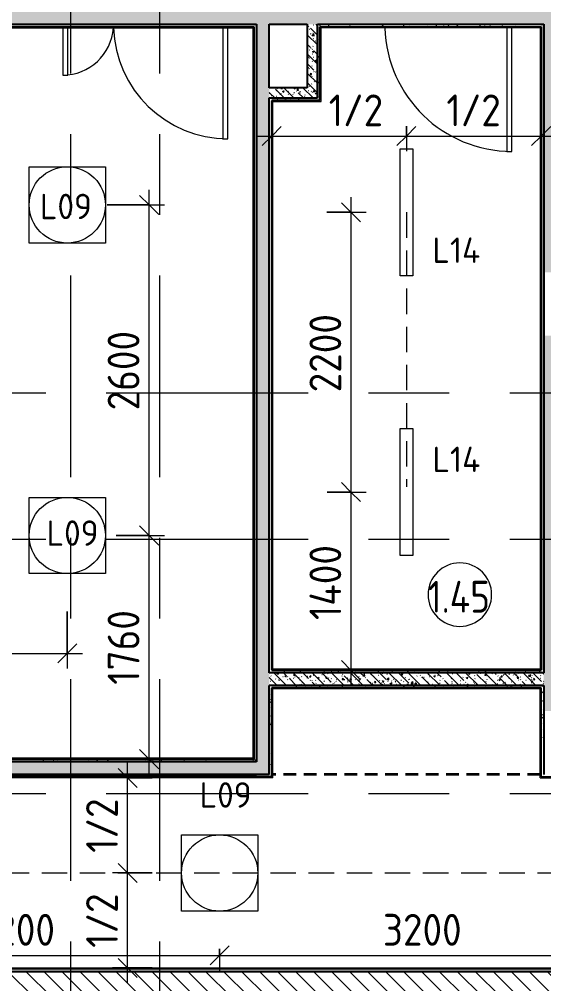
# Model space of a CAD drawing. Header units: millimetres. Extents: x 35802 to 233035, y -8553 to 29000.
# Drawn here: x 74453 to 78580, y 13504 to 21089 of the extents above; entities that cross this region are included whole.
import ezdxf

# ---------------------------------------------------------------- set-up
doc = ezdxf.new("R2010")
doc.units = ezdxf.units.MM
for name, pattern in [('200_ШТРИХ_ш1п0_6_', [160, 100, -60]), ('ADSK_Штрих_ш2 п1', [300, 200, -100]), ('Осевая', [3175, 635, -476.25, 1587.5, -476.25])]:
    doc.linetypes.add(name, pattern=pattern)
for name, color, linetype, lineweight in [('A-ANNO-DIMS', 7, 'Continuous', 9), ('A-ANNO-DIMS-100', 7, 'Continuous', 9), ('A-ANNO-NOTE', 7, 'Continuous', 9), ('A-AREA-1', 7, '200_ШТРИХ_ш1п0_6_', 35), ('A-AREA-IDEN', 7, 'Continuous', 9), ('A-DETL-1', 7, 'ADSK_Штрих_ш2 п1', 9), ('A-DOOR', 7, 'Continuous', 9), ('A-DOOR-1', 7, 'Continuous', 13), ('E-LITE-EQPM-IDEN', 7, 'Continuous', 9), ('I-WALL', 7, 'Continuous', 9), ('Оси-2', 7, 'Осевая', 9)]:
    doc.layers.add(name, color=color, linetype=linetype, lineweight=lineweight)
doc.layers.add('A-WALL-2', color=7, linetype='Continuous', lineweight=25, true_color=0x3c3c3c)
doc.layers.add('A-WALL-FNSH-2', color=7, linetype='Continuous', lineweight=13, true_color=0x3c3c3c)
doc.styles.add('GOST Common', font='GOST_Common.ttf', dxfattribs={"height": 200})
doc.styles.add('GOST Common_1', font='GOST_Common.ttf', dxfattribs={"width": 0.9, "height": 250})
doc.styles.add('ISOCPEUR', font='isocpeur.ttf', dxfattribs={"width": 0.9, "height": 250})
doc.dimstyles.new('ISO-2_5_0_9К_БОЛЬШОЙ', dxfattribs={"dimscale": 304.8, "dimtxt": 248.995294, "dimasz": 0.492126, "dimexe": 0.393701, "dimexo": 0.984252, "dimgap": 0, "dimtad": 1, "dimdec": 0, "dimrnd": 10, "dimzin": 0, "dimdsep": 46, "dimtxsty": 'ISOCPEUR', "dimblk1": 'OBLIQUE', "dimblk2": 'OBLIQUE', "dimsah": 1, "dimcen": 0.09, "dimdle": 0.393701, "dimazin": 0, "dimtfac": 1, "dimtdec": 4, "dimtix": 1, "dimtmove": 0, "dimatfit": 3, "dimfxl": 1, "dimtvp": 1, "dimtolj": 1, "dimtzin": 0, "dimarcsym": 2})
doc.dimstyles.new('ISO-2_5_0_9К_БОЛЬШОЙ_1', dxfattribs={"dimscale": 304.8, "dimtxt": 248.995294, "dimasz": 0.492126, "dimexe": 0.393701, "dimexo": 0.984252, "dimgap": 0, "dimtad": 1, "dimdec": 0, "dimrnd": 10, "dimzin": 0, "dimdsep": 46, "dimtxsty": 'ISOCPEUR', "dimblk1": 'OBLIQUE', "dimblk2": 'OBLIQUE', "dimsah": 1, "dimcen": 0.09, "dimdle": 0.393701, "dimazin": 0, "dimtfac": 1, "dimtdec": 4, "dimtix": 1, "dimtmove": 2, "dimatfit": 3, "dimfxl": 1, "dimtvp": 1, "dimtolj": 1, "dimtzin": 0, "dimarcsym": 2})
doc.dimstyles.new('ISO-2_5_0_9К_БОЛЬШОЙ_3', dxfattribs={"dimscale": 304.8, "dimtxt": 248.995294, "dimasz": 0.492126, "dimexe": 0.393701, "dimexo": 0.984252, "dimgap": 0, "dimtad": 1, "dimdec": 0, "dimrnd": 10, "dimzin": 0, "dimdsep": 46, "dimtxsty": 'ISOCPEUR', "dimblk1": 'OBLIQUE', "dimblk2": 'OBLIQUE', "dimsah": 1, "dimcen": 0.09, "dimdle": 0.393701, "dimazin": 0, "dimtfac": 1, "dimtdec": 4, "dimtix": 1, "dimtmove": 0, "dimatfit": 3, "dimfxl": 1, "dimtvp": 1, "dimtolj": 1, "dimtzin": 0, "dimarcsym": 2})
pattern_1 = [(135, (0, 0), (-75.43415, -75.43415), [106.68, -17.78, 3.556, -17.78]), (135, (0, 75.39), (-75.43415, -75.43415), []), (50, (0, 0), (127.52922, -11.15758), [13.335, -146.685]), (355, (0, 0), (-24.66966, 133.74002), [10.668, -117.348]), (100.451, (10.63, -0.93), (102.85973, 122.58178), [11.333, -124.663]), (46.184, (0, 35.56), (189.75516, -29.43036), [20.002, -220.027]), (96.636, (15.81, 33.1), (166.1822, 173.1996), [17, -186.995]), (351.184, (0, 35.56), (166.18393, 173.19757), [16.002, -176.022]), (21, (17.78, 26.67), (106.13027, -71.58603), [13.335, -146.685]), (326, (17.78, 26.67), (43.26188, 128.93175), [10.668, -117.348]), (71.451, (26.62, 20.7), (149.39198, 57.34505), [11.333, -124.663]), (37.5, (0, 0), (2.162228, 59.188357), [3.353, -112.573, 3.353, -115.773, -117.792]), (37.5, (0, 0), (2.162228, 59.188357), [-235.052, 3.353, -114.44]), (7.5, (0, 0), (46.773857, 70.12615), [3.353, -64.567, 3.353, -109.906, -44.894]), (7.5, (0, 0), (46.773857, 70.12615), [-181.178, 3.353, -41.542]), (327.5, (-39.65, 0), (94.91367, -4.010093), [3.353, -41.097, 3.353, -135.331, -184.023]), (327.5, (-39.65, 0), (94.91367, -4.010093), [-183.134, 3.353, -180.67]), (317.5, (-57.43, 0), (103.69057, 17.79882), [3.353, -54.432, 3.353, -88.748, -130.683]), (317.5, (-57.43, 0), (103.69057, 17.79882), [-149.885, 3.353, -127.33])]
pattern_2 = [(0, (0, 0), (121.92, 30.48), [10.058, -81.382, 10.058, -81.382, -487.68]), (0, (0, 0), (121.92, 30.48), [-182.88, 10.058, -172.822, 10.058, -81.382, -213.36]), (0, (0, 0), (121.92, 30.48), [-457.2, 10.058, -50.902, 10.058, -142.342]), (120, (45.72, 15.24), (-87.356454, 90.345817), [10.058, -81.382, 10.058, -81.382, -487.68]), (120, (45.72, 15.24), (-87.356454, 90.345817), [-182.88, 10.058, -172.822, 10.058, -81.382, -213.36]), (120, (45.72, 15.24), (-87.356454, 90.345817), [-457.2, 10.058, -50.902, 10.058, -142.342]), (240, (60.96, 76.2), (-34.563546, -120.825817), [10.058, -81.382, 10.058, -81.382, -487.68]), (240, (60.96, 76.2), (-34.563546, -120.825817), [-182.88, 10.058, -172.822, 10.058, -81.382, -213.36]), (240, (60.96, 76.2), (-34.563546, -120.825817), [-457.2, 10.058, -50.902, 10.058, -142.342])]

# ---------------------------------------------------------------- blocks, each defined once
blk = doc.blocks.new('110_Дверь_СКБ_2Ст - Д-10а_п__ СОШ_Дв_1450x2100h_Горячий цех 2-32185694-План расстановки осветительного оборудования 1 этажа в осях 12-23')
at = {"layer": 'A-DOOR'}
for centre, radius, start, end in [((-637.5, 50), 900, 1.78861, 90), ((662.5, 50), 400, 90, 175.96341)]:
    blk.add_arc(centre, radius, start, end, dxfattribs=at)
at = {"layer": 'A-DOOR-1'}
for p, q in [((-637.5, 950), (-637.5, 78)), ((-597.5, 950), (-637.5, 950)), ((-597.5, 78), (-597.5, 950)), ((662.5, 450), (622.5, 450)), ((622.5, 450), (622.5, 78)), ((662.5, 78), (662.5, 450))]:
    blk.add_line(p, q, dxfattribs=at)
blk = doc.blocks.new('110_Дверь_СКБ_1Ст_Внутренняя1 - Д-11п 1100x2100h_кладовые _все__ коридор _между помещениями блока столовой__ моечные _все_ 2-32102277-План расстановки осветительного оборудования 1 этажа в осях 12-23')
at = {"layer": 'A-DOOR'}
blk.add_arc((-487.5, 50), 1000, 1.60887, 90, dxfattribs=at)
at = {"layer": 'A-DOOR-1'}
for p, q in [((-487.5, 1050), (-487.5, 78)), ((-447.5, 1050), (-487.5, 1050)), ((-447.5, 78), (-447.5, 1050))]:
    blk.add_line(p, q, dxfattribs=at)
blk = doc.blocks.new('Марка_Помещения - Номер-25198446-План расстановки осветительного оборудования 1 этажа в осях 12-23')
at = {"layer": 'A-AREA-IDEN'}
for start, end in [(360, 180), (180, 360)]:
    blk.add_arc((0, 0), 2.5, start, end, dxfattribs=at)
blk = doc.blocks.new('DIMBLOCK69-План расстановки осветительного оборудования 1 этажа в осях 12-23')
at = {"layer": 'A-ANNO-DIMS-100'}
for p, q in [((76439.8, 19977.1), (76439.8, 20291)), ((77499.8, 20249.3), (77499.8, 20051)), ((77499.8, 20171), (77499.8, 20249.3)), ((76319.8, 20171), (77499.8, 20171)), ((76439.8, 20171), (76439.8, 19977.1))]:
    blk.add_line(p, q, dxfattribs=at)
at = {"layer": 'A-ANNO-DIMS-100', "lineweight": 20}
for p, q in [((76439.8, 20171), (76514.8, 20246)), ((77499.8, 20171), (77574.8, 20246)), ((76439.8, 20171), (76364.8, 20096)), ((77499.8, 20171), (77424.8, 20096))]:
    blk.add_line(p, q, dxfattribs=at)
at = {"layer": 'A-ANNO-DIMS-100', "color": 0, "insert": (76888.3, 20497.7), "char_height": 250, "width": 517.144, "attachment_point": 1, "line_spacing_factor": 1.149209, "style": 'ISOCPEUR'}
blk.add_mtext('1/2', dxfattribs=at)
blk = doc.blocks.new('_Oblique')
at = {"color": 0, "linetype": 'ByBlock', "lineweight": -2}
blk.add_line((-0.5, -0.5), (0.5, 0.5), dxfattribs=at)
blk = doc.blocks.new('DIMBLOCK70-План расстановки осветительного оборудования 1 этажа в осях 12-23')
at = {"layer": 'A-ANNO-DIMS-100'}
for p, q in [((78559.8, 19977.1), (78559.8, 20291)), ((77499.8, 20249.3), (77499.8, 20051)), ((77499.8, 20171), (77499.8, 20249.3)), ((77499.8, 20171), (78679.8, 20171)), ((78559.8, 20171), (78559.8, 19977.1))]:
    blk.add_line(p, q, dxfattribs=at)
at = {"layer": 'A-ANNO-DIMS-100', "lineweight": 20}
for p, q in [((77499.8, 20171), (77574.8, 20246)), ((78559.8, 20171), (78634.8, 20246)), ((77499.8, 20171), (77424.8, 20096)), ((78559.8, 20171), (78484.8, 20096))]:
    blk.add_line(p, q, dxfattribs=at)
at = {"layer": 'A-ANNO-DIMS-100', "color": 0, "insert": (77814.3, 20497.7), "char_height": 250, "width": 517.144, "attachment_point": 1, "line_spacing_factor": 1.149209, "style": 'ISOCPEUR'}
blk.add_mtext('1/2', dxfattribs=at)
blk = doc.blocks.new('DIMBLOCK124-План расстановки осветительного оборудования 1 этажа в осях 12-23')
at = {"layer": 'A-ANNO-DIMS-100'}
for p, q in [((72331, 16431.5), (72331, 15982.3)), ((72331, 16102.3), (72331, 16431.5)), ((74831, 16431.5), (74831, 15982.3)), ((74831, 16102.3), (74831, 16431.5)), ((72331, 16102.3), (74951, 16102.3))]:
    blk.add_line(p, q, dxfattribs=at)
at = {"layer": 'A-ANNO-DIMS-100', "lineweight": 20}
for p, q in [((72331, 16102.3), (72406, 16177.3)), ((74831, 16102.3), (74906, 16177.3)), ((72331, 16102.3), (72256, 16027.3)), ((74831, 16102.3), (74756, 16027.3))]:
    blk.add_line(p, q, dxfattribs=at)
at = {"layer": 'A-ANNO-DIMS-100', "color": 0, "insert": (73265, 16428.9), "char_height": 250, "width": 758.478, "attachment_point": 1, "line_spacing_factor": 1.149209, "style": 'ISOCPEUR'}
blk.add_mtext('2500', dxfattribs=at)
blk = doc.blocks.new('DIMBLOCK125-План расстановки осветительного оборудования 1 этажа в осях 12-23')
at = {"layer": 'A-ANNO-DIMS-100', "lineweight": 20}
for p, q in [((75475.5, 17029), (75400.5, 17104)), ((75475.5, 17029), (75550.5, 16954)), ((75475.5, 15270), (75400.5, 15345)), ((75475.5, 15270), (75550.5, 15195))]:
    blk.add_line(p, q, dxfattribs=at)
at = {"layer": 'A-ANNO-DIMS-100'}
for p, q in [((75216.7, 17029), (75595.5, 17029)), ((75475.5, 17029), (75216.7, 17029)), ((75475.5, 15150), (75475.5, 17029)), ((75669.4, 15270), (75355.5, 15270)), ((75475.5, 15270), (75669.4, 15270))]:
    blk.add_line(p, q, dxfattribs=at)
at = {"layer": 'A-ANNO-DIMS-100', "color": 0, "insert": (75148.9, 15855), "char_height": 250, "width": 706.764, "attachment_point": 1, "rotation": 90, "line_spacing_factor": 1.149209, "style": 'ISOCPEUR'}
blk.add_mtext('1760', dxfattribs=at)
blk = doc.blocks.new('DIMBLOCK126-План расстановки осветительного оборудования 1 этажа в осях 12-23')
at = {"layer": 'A-ANNO-DIMS-100'}
for p, q in [((75475.5, 17029), (75475.5, 19749)), ((75144.9, 19629), (75595.5, 19629)), ((75475.5, 19629), (75144.9, 19629)), ((75216.7, 17029), (75595.5, 17029)), ((75475.5, 17029), (75216.7, 17029))]:
    blk.add_line(p, q, dxfattribs=at)
at = {"layer": 'A-ANNO-DIMS-100', "lineweight": 20}
for p, q in [((75475.5, 19629), (75400.5, 19704)), ((75475.5, 19629), (75550.5, 19554)), ((75475.5, 17029), (75400.5, 17104)), ((75475.5, 17029), (75550.5, 16954))]:
    blk.add_line(p, q, dxfattribs=at)
at = {"layer": 'A-ANNO-DIMS-100', "color": 0, "insert": (75148.9, 18013), "char_height": 250, "width": 758.478, "attachment_point": 1, "rotation": 90, "line_spacing_factor": 1.149209, "style": 'ISOCPEUR'}
blk.add_mtext('2600', dxfattribs=at)
blk = doc.blocks.new('DIMBLOCK127-План расстановки осветительного оборудования 1 этажа в осях 12-23')
at = {"layer": 'A-ANNO-DIMS-100', "lineweight": 20}
for p, q in [((77063.2, 19571), (76988.2, 19646)), ((77063.2, 19571), (77138.2, 19496)), ((77063.2, 17371), (76988.2, 17446)), ((77063.2, 17371), (77138.2, 17296))]:
    blk.add_line(p, q, dxfattribs=at)
at = {"layer": 'A-ANNO-DIMS-100'}
for p, q in [((77063.2, 19691), (77063.2, 17371)), ((76874.4, 19571), (77183.2, 19571)), ((77063.2, 19571), (76874.4, 19571)), ((76874.9, 17371), (77183.2, 17371)), ((77063.2, 17371), (76874.9, 17371))]:
    blk.add_line(p, q, dxfattribs=at)
at = {"layer": 'A-ANNO-DIMS-100', "color": 0, "insert": (76736.6, 18155), "char_height": 250, "width": 758.478, "attachment_point": 1, "rotation": 90, "line_spacing_factor": 1.149209, "style": 'ISOCPEUR'}
blk.add_mtext('2200', dxfattribs=at)
blk = doc.blocks.new('DIMBLOCK128-План расстановки осветительного оборудования 1 этажа в осях 12-23')
at = {"layer": 'A-ANNO-DIMS-100', "lineweight": 20}
for p, q in [((77063.2, 17371), (76988.2, 17446)), ((77063.2, 17371), (77138.2, 17296)), ((77063.2, 15970), (76988.2, 16045)), ((77063.2, 15970), (77138.2, 15895))]:
    blk.add_line(p, q, dxfattribs=at)
at = {"layer": 'A-ANNO-DIMS-100'}
for p, q in [((76874.9, 17371), (77183.2, 17371)), ((77063.2, 17371), (76874.9, 17371)), ((77063.2, 17371), (77063.2, 15850)), ((76869.3, 15970), (77183.2, 15970)), ((77063.2, 15970), (76869.3, 15970))]:
    blk.add_line(p, q, dxfattribs=at)
at = {"layer": 'A-ANNO-DIMS-100', "color": 0, "insert": (76736.6, 16364), "char_height": 250, "width": 735.494, "attachment_point": 1, "rotation": 90, "line_spacing_factor": 1.149209, "style": 'ISOCPEUR'}
blk.add_mtext('1400', dxfattribs=at)
blk = doc.blocks.new('DIMBLOCK188-План расстановки осветительного оборудования 1 этажа в осях 12-23')
at = {"layer": 'A-ANNO-DIMS-100', "lineweight": 20}
for p, q in [((72830, 13726.3), (72905, 13801.3)), ((76030, 13726.3), (76105, 13801.3)), ((72830, 13726.3), (72755, 13651.3)), ((76030, 13726.3), (75955, 13651.3))]:
    blk.add_line(p, q, dxfattribs=at)
at = {"layer": 'A-ANNO-DIMS-100'}
for p, q in [((72830, 13777.5), (72830, 13606.3)), ((72830, 13726.3), (72830, 13777.5)), ((76030, 13777.5), (76030, 13606.3)), ((76030, 13726.3), (76030, 13777.5)), ((72830, 13726.3), (76030, 13726.3))]:
    blk.add_line(p, q, dxfattribs=at)
at = {"layer": 'A-ANNO-DIMS-100', "color": 0, "insert": (74114, 14052.9), "char_height": 250, "width": 758.478, "attachment_point": 1, "line_spacing_factor": 1.149209, "style": 'ISOCPEUR'}
blk.add_mtext('3200', dxfattribs=at)
blk = doc.blocks.new('DIMBLOCK189-План расстановки осветительного оборудования 1 этажа в осях 12-23')
at = {"layer": 'A-ANNO-DIMS-100', "lineweight": 20}
for p, q in [((76030, 13726.3), (76105, 13801.3)), ((79230, 13726.3), (79305, 13801.3)), ((76030, 13726.3), (75955, 13651.3)), ((79230, 13726.3), (79155, 13651.3))]:
    blk.add_line(p, q, dxfattribs=at)
at = {"layer": 'A-ANNO-DIMS-100'}
for p, q in [((76030, 13777.5), (76030, 13606.3)), ((76030, 13726.3), (76030, 13777.5)), ((79230, 13777.5), (79230, 13606.3)), ((79230, 13726.3), (79230, 13777.5)), ((76030, 13726.3), (79230, 13726.3))]:
    blk.add_line(p, q, dxfattribs=at)
at = {"layer": 'A-ANNO-DIMS-100', "color": 0, "insert": (77314, 14052.9), "char_height": 250, "width": 758.478, "attachment_point": 1, "line_spacing_factor": 1.149209, "style": 'ISOCPEUR'}
blk.add_mtext('3200', dxfattribs=at)
blk = doc.blocks.new('DIMBLOCK273-План расстановки осветительного оборудования 1 этажа в осях 12-23')
at = {"layer": 'A-ANNO-DIMS-100', "lineweight": 20}
for p, q in [((75305.8, 14375), (75230.8, 14450)), ((75305.8, 14375), (75380.8, 14300)), ((75305.8, 13628), (75230.8, 13703)), ((75305.8, 13628), (75380.8, 13553))]:
    blk.add_line(p, q, dxfattribs=at)
at = {"layer": 'A-ANNO-DIMS-100'}
for p, q in [((75499.7, 14375), (75185.8, 14375)), ((75305.8, 13508), (75305.8, 14375)), ((75305.8, 14375), (75499.7, 14375)), ((75499.7, 13628), (75185.8, 13628)), ((75305.8, 13628), (75499.7, 13628))]:
    blk.add_line(p, q, dxfattribs=at)
at = {"layer": 'A-ANNO-DIMS-100', "color": 0, "insert": (74979.1, 13786), "char_height": 250, "width": 517.144, "attachment_point": 1, "rotation": 90, "line_spacing_factor": 1.149209, "style": 'ISOCPEUR'}
blk.add_mtext('1/2', dxfattribs=at)
blk = doc.blocks.new('DIMBLOCK274-План расстановки осветительного оборудования 1 этажа в осях 12-23')
at = {"layer": 'A-ANNO-DIMS-100', "lineweight": 20}
for p, q in [((75305.8, 15122), (75230.8, 15197)), ((75305.8, 15122), (75380.8, 15047)), ((75305.8, 14375), (75230.8, 14450)), ((75305.8, 14375), (75380.8, 14300))]:
    blk.add_line(p, q, dxfattribs=at)
at = {"layer": 'A-ANNO-DIMS-100'}
for p, q in [((75305.8, 14375), (75305.8, 15242)), ((75499.7, 15122), (75185.8, 15122)), ((75305.8, 15122), (75499.7, 15122)), ((75499.7, 14375), (75185.8, 14375)), ((75305.8, 14375), (75499.7, 14375))]:
    blk.add_line(p, q, dxfattribs=at)
at = {"layer": 'A-ANNO-DIMS-100', "color": 0, "insert": (74979.1, 14533), "char_height": 250, "width": 517.144, "attachment_point": 1, "rotation": 90, "line_spacing_factor": 1.149209, "style": 'ISOCPEUR'}
blk.add_mtext('1/2', dxfattribs=at)

msp = doc.modelspace()

# ---------------------------------------------------------------- hatches: boundary and pattern name
at = {"layer": 'I-WALL'}
h = msp.add_hatch(dxfattribs=at)
h.set_pattern_fill('FP_21', color=256, style=0, pattern_type=2)
h.set_pattern_definition(pattern_1)
h.paths.add_polyline_path([(78579.8, 21050), (78579.8, 21150), (70810, 21150), (70810, 21050), (77459.9, 21050)])
h.paths.add_polyline_path([(70204.9, 21050), (70310, 21050), (70310, 21150), (67295, 21150), (67295, 21050), (68753.9, 21050)])
h = msp.add_hatch(dxfattribs=at)
h.set_pattern_fill('FP_21', color=256, style=0, pattern_type=2)
h.set_pattern_definition(pattern_1)
h.paths.add_polyline_path([(78579.8, 15150), (78580, 15150.8), (78580, 15650), (78679.8, 15650), (78679.8, 18600), (78580, 18600), (78580, 19100), (78679.8, 19100), (78679.8, 21150), (78579.8, 21150), (78579.8, 15192.6)])
h = msp.add_hatch(dxfattribs=at)
h.set_pattern_fill('FP_67', color=256, style=0, pattern_type=2)
h.set_pattern_definition(pattern_2)
h.paths.add_polyline_path([(76319.8, 21030), (76319.8, 21050), (70930, 21050), (70930.4, 21030), (76299.8, 21030)])
h = msp.add_hatch(dxfattribs=at)
h.set_pattern_fill('FP_67', color=256, style=0, pattern_type=2)
h.set_pattern_definition(pattern_2)
h.paths.add_polyline_path([(76319.8, 15270), (76319.8, 21030), (76299.8, 21030), (76299.8, 15270)])
h = msp.add_hatch(dxfattribs=at)
h.set_pattern_fill('FP_21', color=256, style=0, pattern_type=2)
h.set_pattern_definition(pattern_1)
h.paths.add_polyline_path([(76419.8, 15150), (76419.8, 21050), (76319.8, 21050), (76319.8, 15150)])
h = msp.add_hatch(dxfattribs=at)
h.set_pattern_fill('FP_21', color=256, style=0, pattern_type=2)
h.set_pattern_definition(pattern_1)
h.paths.add_polyline_path([(76719.5, 20550), (76799.5, 20550), (76799.5, 21050), (76719.5, 21050), (76719.5, 20880.8)])
h = msp.add_hatch(dxfattribs=at)
h.set_pattern_fill('FP_67', color=256, style=0, pattern_type=2)
h.set_pattern_definition(pattern_2)
h.paths.add_polyline_path([(78559.8, 21030), (78559.8, 21050), (76799.5, 21050), (76799.5, 21030), (77459.9, 21030)])
h = msp.add_hatch(dxfattribs=at)
h.set_pattern_fill('FP_67', color=256, style=0, pattern_type=2)
h.set_pattern_definition(pattern_2)
h.paths.add_polyline_path([(76799.5, 20450), (76819.5, 20450), (76819.5, 21030), (76799.5, 21030), (76799.5, 20470)])
h = msp.add_hatch(dxfattribs=at)
h.set_pattern_fill('FP_67', color=256, style=0, pattern_type=2)
h.set_pattern_definition(pattern_2)
h.paths.add_polyline_path([(78559.8, 15970), (78579.8, 15970), (78579.8, 21050), (78559.8, 21050), (78559.8, 15978)])
h = msp.add_hatch(dxfattribs=at)
h.set_pattern_fill('FP_21', color=256, style=0, pattern_type=2)
h.set_pattern_definition(pattern_1)
h.paths.add_polyline_path([(76799.5, 20470), (76799.5, 20550), (76419.8, 20550), (76419.8, 20470), (76734.4, 20470)])
h = msp.add_hatch(dxfattribs=at)
h.set_pattern_fill('FP_67', color=256, style=0, pattern_type=2)
h.set_pattern_definition(pattern_2)
h.paths.add_polyline_path([(76419.8, 20450), (76799.5, 20450), (76799.5, 20470), (76419.8, 20470)])
h = msp.add_hatch(dxfattribs=at)
h.set_pattern_fill('FP_67', color=256, style=0, pattern_type=2)
h.set_pattern_definition(pattern_2)
h.paths.add_polyline_path([(76419.8, 15970), (76439.8, 15970), (76439.8, 20450), (76419.8, 20450), (76419.8, 17261)])
h = msp.add_hatch(dxfattribs=at)
h.set_pattern_fill('FP_67', color=256, style=0, pattern_type=2)
h.set_pattern_definition(pattern_2)
h.paths.add_polyline_path([(78579.8, 15950), (78579.8, 15970), (76419.8, 15970), (76419.8, 15950), (77459.9, 15950)])
h = msp.add_hatch(dxfattribs=at)
h.set_pattern_fill('FP_21', color=256, style=0, pattern_type=2)
h.set_pattern_definition(pattern_1)
h.paths.add_polyline_path([(78579.8, 15850), (78579.8, 15950), (76419.8, 15950), (76419.8, 15850), (77459.9, 15850)])
h = msp.add_hatch(dxfattribs=at)
h.set_pattern_fill('FP_67', color=256, style=0, pattern_type=2)
h.set_pattern_definition(pattern_2)
h.paths.add_polyline_path([(78552, 15830), (78560, 15830), (78560, 15850), (76419.8, 15850), (76419.8, 15830), (77459.9, 15830)])
h = msp.add_hatch(dxfattribs=at)
h.set_pattern_fill('FP_67', color=256, style=0, pattern_type=2)
h.set_pattern_definition(pattern_2)
h.paths.add_polyline_path([(76419.8, 15130), (76439.8, 15130), (76439.8, 15830), (76419.8, 15830), (76419.8, 15150)])
h = msp.add_hatch(dxfattribs=at)
h.set_pattern_fill('FP_67', color=256, style=0, pattern_type=2)
h.set_pattern_definition(pattern_2)
h.paths.add_polyline_path([(78560, 15150), (78580, 15150), (78580, 15850), (78560, 15850), (78560, 15192.6)])
h = msp.add_hatch(dxfattribs=at)
h.set_pattern_fill('FP_21', color=256, style=0, pattern_type=2)
h.set_pattern_definition(pattern_1)
h.paths.add_polyline_path([(76319.8, 15150), (76319.8, 15250), (74040, 15250), (74040, 15150), (76008.9, 15150)])
h.paths.add_polyline_path([(73106.9, 15150), (73540, 15150), (73540, 15250), (70810, 15250), (70810, 15150), (71655.9, 15150)])
h = msp.add_hatch(dxfattribs=at)
h.set_pattern_fill('FP_67', color=256, style=0, pattern_type=2)
h.set_pattern_definition(pattern_2)
h.paths.add_polyline_path([(76319.8, 15250), (76319.8, 15270), (74040, 15270), (74040, 15250), (76008.9, 15250)])
h = msp.add_hatch(dxfattribs=at)
h.set_pattern_fill('FP_67', color=256, style=0, pattern_type=2)
h.set_pattern_definition(pattern_2)
h.paths.add_polyline_path([(76419.8, 15130), (76419.8, 15150), (70810, 15150), (70810, 15130), (76008.9, 15130)])
h = msp.add_hatch(dxfattribs=at)
h.set_pattern_fill('FP_67', color=256, style=0, pattern_type=2)
h.set_pattern_definition(pattern_2)
h.paths.add_polyline_path([(78560, 15130), (78579.8, 15150), (78560, 15150)])
h.paths.add_polyline_path([(79080, 15130), (79080, 15150), (78580, 15150), (78560, 15130), (78910.9, 15130)])
h = msp.add_hatch(dxfattribs=at)
h.set_pattern_fill('FP_20', color=256, style=0, pattern_type=2)
h.set_pattern_definition([(135, (0, 0), (-70.71068, -70.71068), [])])
h.paths.add_polyline_path([(84590, 13400), (84590, 13600), (68650, 13600), (68650, 13400), (83263.9, 13400)])
h = msp.add_hatch(dxfattribs=at)
h.set_pattern_fill('FP_67', color=256, style=0, pattern_type=2)
h.set_pattern_definition(pattern_2)
h.paths.add_polyline_path([(84480, 13600), (84480, 13620), (70810, 13620), (70810, 13600), (83263.9, 13600)])

# ---------------------------------------------------------------- linework, layer by layer
at = {"layer": 'A-ANNO-NOTE'}
for p, q in [((77449.8, 19071), (77449.8, 20071)), ((77449.8, 20071), (77549.8, 20071)), ((77549.8, 20071), (77549.8, 19071)), ((74531, 19929), (75131, 19929)), ((74531, 19329), (74531, 19929)), ((75131, 19929), (75131, 19329)), ((75131, 19329), (74531, 19329)), ((77549.8, 19071), (77449.8, 19071)), ((77450.3, 16871), (77450.3, 17871)), ((77450.3, 17871), (77550.3, 17871)), ((77550.3, 17871), (77550.3, 16871)), ((74531, 17329), (75131, 17329)), ((74531, 16729), (74531, 17329)), ((75131, 17329), (75131, 16729)), ((77550.3, 16871), (77450.3, 16871)), ((75131, 16729), (74531, 16729)), ((75730, 14675), (76330, 14675)), ((75730, 14075), (75730, 14675)), ((76330, 14675), (76330, 14075)), ((76330, 14075), (75730, 14075))]:
    msp.add_line(p, q, dxfattribs=at)
for centre in [(74831, 19629), (74831, 17029), (76030, 14375)]:
    msp.add_circle(centre, 300, dxfattribs=at)
at = {"layer": 'A-AREA-1'}
msp.add_line((78552, 15150), (76447.8, 15150), dxfattribs=at)
at = {"layer": 'A-DETL-1'}
for p, q in [((77500.3, 19571), (77500.3, 17411.4)), ((72830, 14375), (82430, 14375))]:
    msp.add_line(p, q, dxfattribs=at)
at = {"layer": 'A-WALL-2'}
for p, q in [((70910, 21050), (76319.8, 21050)), ((70930, 21030), (76299.8, 21030)), ((76299.8, 21030), (76299.8, 15270)), ((76319.8, 21050), (76319.8, 15250)), ((76419.8, 20550), (76419.8, 21050)), ((76419.8, 21050), (76719.5, 21050)), ((76719.5, 21050), (76719.5, 20550)), ((76799.5, 21050), (78579.8, 21050)), ((76799.5, 20470), (76799.5, 21050)), ((76819.5, 21030), (78559.8, 21030)), ((76819.5, 20450), (76819.5, 21030)), ((78559.8, 21030), (78559.8, 15970)), ((78579.8, 21050), (78579.8, 15950)), ((76719.5, 20550), (76419.8, 20550)), ((76419.8, 15950), (76419.8, 20470)), ((76419.8, 20470), (76799.5, 20470)), ((76819.5, 20450), (76439.8, 20450)), ((76439.8, 20450), (76439.8, 15970)), ((78579.8, 15950), (76419.8, 15950)), ((76439.8, 15970), (78559.8, 15970)), ((76419.8, 15150), (76419.8, 15850)), ((78580, 15850), (76419.8, 15850)), ((76439.8, 15130), (76439.8, 15830)), ((78560, 15830), (76439.8, 15830)), ((78560, 15130), (78560, 15830)), ((78579.8, 15850), (78579.8, 15150)), ((76319.8, 15250), (74040, 15250)), ((74060, 15270), (76299.8, 15270)), ((76439.8, 15130), (70830, 15130)), ((74040, 15150), (76319.8, 15150)), ((76419.8, 15150), (74040, 15150)), ((78560, 15130), (79100, 15130)), ((70810, 13600), (84590, 13600)), ((84480, 13620), (70830, 13620))]:
    msp.add_line(p, q, dxfattribs=at)
at = {"layer": 'A-WALL-FNSH-2'}
for p, q in [((70938, 21022), (76291.8, 21022)), ((76291.8, 21022), (76291.8, 15278)), ((78551.8, 21022), (76819.5, 21022)), ((76827.5, 20442), (76827.5, 21022)), ((78551.8, 21022), (78551.8, 15978)), ((76447.8, 20442), (76827.5, 20442)), ((76447.8, 15978), (76447.8, 20442)), ((78551.8, 15978), (76447.8, 15978)), ((78552, 15822), (76439.8, 15822)), ((76447.8, 15122), (76447.8, 15822)), ((78552, 15122), (78552, 15830)), ((76291.8, 15278), (74068, 15278)), ((76447.8, 15122), (70830, 15122)), ((76439.8, 15130), (76439.8, 15130)), ((78552, 15122), (79108, 15122)), ((70830, 13628), (84480, 13628))]:
    msp.add_line(p, q, dxfattribs=at)
at = {"layer": 'Оси-2'}
for p, q in [((75560, 501), (75560, 25078.1)), ((74860, 501), (74860, 24898.1)), ((39101.6, 18150), (82250, 18150)), ((39101.6, 17000), (82250, 17000)), ((39101.6, 15000), (81650, 15000))]:
    msp.add_line(p, q, dxfattribs=at)

# ---------------------------------------------------------------- block references
at = {"layer": 'A-AREA-IDEN', "xscale": 99.99999999999993, "yscale": 99.99999999999993, "zscale": 99.99999999999993}
msp.add_blockref('Марка_Помещения - Номер-25198446-План расстановки осветительного оборудования 1 этажа в осях 12-23', (77920.2, 16564), dxfattribs=at)
at = {"layer": 'A-DOOR', "rotation": 180}
for name, p in [('110_Дверь_СКБ_2Ст - Д-10а_п__ СОШ_Дв_1450x2100h_Горячий цех 2-32185694-План расстановки осветительного оборудования 1 этажа в осях 12-23', (75457.3, 21100)), ('110_Дверь_СКБ_1Ст_Внутренняя1 - Д-11п 1100x2100h_кладовые _все__ коридор _между помещениями блока столовой__ моечные _все_ 2-32102277-План расстановки осветительного оборудования 1 этажа в осях 12-23', (77842.3, 21100))]:
    msp.add_blockref(name, p, dxfattribs=at)

# ---------------------------------------------------------------- texts
at = {"layer": 'A-AREA-IDEN', "insert": (77669.3, 16672.6), "char_height": 250, "width": 627.721, "attachment_point": 1, "style": 'GOST Common_1'}
msp.add_mtext('1.45', dxfattribs=at)
at = {"layer": 'E-LITE-EQPM-IDEN', "char_height": 200, "attachment_point": 1, "style": 'GOST Common'}
for s, insert, width in [('L09', (74616, 19717), 529.114), ('L14', (77704.4, 19373), 497.046), ('L14', (77704.9, 17727.9), 497.046), ('L09', (74668.5, 17147.9), 529.114), ('L09', (75872.8, 15088.6), 529.114)]:
    msp.add_mtext(s, dxfattribs=dict(at, insert=insert, width=width))

# ---------------------------------------------------------------- dimensions: what is measured, and where the dimension line sits
at = {"layer": 'A-ANNO-DIMS'}
dim = msp.add_linear_dim(base=(77499.8, 20171), p1=(76439.8, 20277.1), p2=(77499.8, 19949.3), text='1/2', dimstyle='ISO-2_5_0_9К_БОЛЬШОЙ_1', override={"dimpost": '<>', "dimfxl": 1109.531349}, dxfattribs=at)
dim.commit()
dim.dimension.update_dxf_attribs({"geometry": 'DIMBLOCK69-План расстановки осветительного оборудования 1 этажа в осях 12-23', "text_midpoint": (77146.9, 20331), "dimtype": 160})
dim = msp.add_linear_dim(base=(78559.8, 20171), p1=(77499.8, 19949.3), p2=(78559.8, 20277.1), text='1/2', dimstyle='ISO-2_5_0_9К_БОЛЬШОЙ', override={"dimpost": '<>', "dimfxl": 1109.531349}, dxfattribs=at)
dim.commit()
dim.dimension.update_dxf_attribs({"geometry": 'DIMBLOCK70-План расстановки осветительного оборудования 1 этажа в осях 12-23', "text_midpoint": (78029.8, 20296)})
for base, p1, p2, override, picture, middle in [((75475.5, 19629), (74916.7, 17029), (74844.9, 19629), {"dimpost": '<>', "dimfxl": 2600.990352}, 'DIMBLOCK126-План расстановки осветительного оборудования 1 этажа в осях 12-23', (75350.5, 18329)), ((77063.2, 17371), (77174.4, 19571), (77174.9, 17371), {"dimpost": '<>', "dimfxl": 2200.000057}, 'DIMBLOCK127-План расстановки осветительного оборудования 1 этажа в осях 12-23', (76938.2, 18471)), ((77063.2, 15970), (77174.9, 17371), (77169.3, 15970), {"dimpost": '<>', "dimfxl": 1401.011407}, 'DIMBLOCK128-План расстановки осветительного оборудования 1 этажа в осях 12-23', (76938.2, 16670.5)), ((75475.5, 17029), (75369.4, 15270), (74916.7, 17029), {"dimpost": '<>', "dimfxl": 1816.317961}, 'DIMBLOCK125-План расстановки осветительного оборудования 1 этажа в осях 12-23', (75350.5, 16149.5))]:
    dim = msp.add_linear_dim(base=base, p1=p1, p2=p2, angle=90, dimstyle='ISO-2_5_0_9К_БОЛЬШОЙ', override=override, dxfattribs=at)
    dim.commit()
    dim.dimension.update_dxf_attribs({"geometry": picture, "text_midpoint": middle})
for base, p1, p2, override, picture, middle in [((74831, 16102.3), (72331, 16731.5), (74831, 16731.5), {"dimpost": '<>', "dimfxl": 2500}, 'DIMBLOCK124-План расстановки осветительного оборудования 1 этажа в осях 12-23', (73581, 16227.3)), ((76030, 13726.3), (72830, 14077.5), (76030, 14077.5), {"dimpost": '<>', "dimfxl": 3200}, 'DIMBLOCK188-План расстановки осветительного оборудования 1 этажа в осях 12-23', (74430, 13851.3)), ((79230, 13726.3), (76030, 14077.5), (79230, 14077.5), {"dimpost": '<>', "dimfxl": 3200}, 'DIMBLOCK189-План расстановки осветительного оборудования 1 этажа в осях 12-23', (77630, 13851.3))]:
    dim = msp.add_linear_dim(base=base, p1=p1, p2=p2, dimstyle='ISO-2_5_0_9К_БОЛЬШОЙ', override=override, dxfattribs=at)
    dim.commit()
    dim.dimension.update_dxf_attribs({"geometry": picture, "text_midpoint": middle})
for base, p1, p2, picture, middle in [((75305.8, 15122), (75199.7, 14375), (75199.7, 15122), 'DIMBLOCK274-План расстановки осветительного оборудования 1 этажа в осях 12-23', (75180.8, 14748.5)), ((75305.8, 14375), (75199.7, 13628), (75199.7, 14375), 'DIMBLOCK273-План расстановки осветительного оборудования 1 этажа в осях 12-23', (75180.8, 14001.5))]:
    dim = msp.add_linear_dim(base=base, p1=p1, p2=p2, angle=90, text='1/2', dimstyle='ISO-2_5_0_9К_БОЛЬШОЙ_3', override={"dimpost": '<>', "dimfxl": 747.000015}, dxfattribs=at)
    dim.commit()
    dim.dimension.update_dxf_attribs({"geometry": picture, "text_midpoint": middle})

doc.saveas('drawing.dxf')
